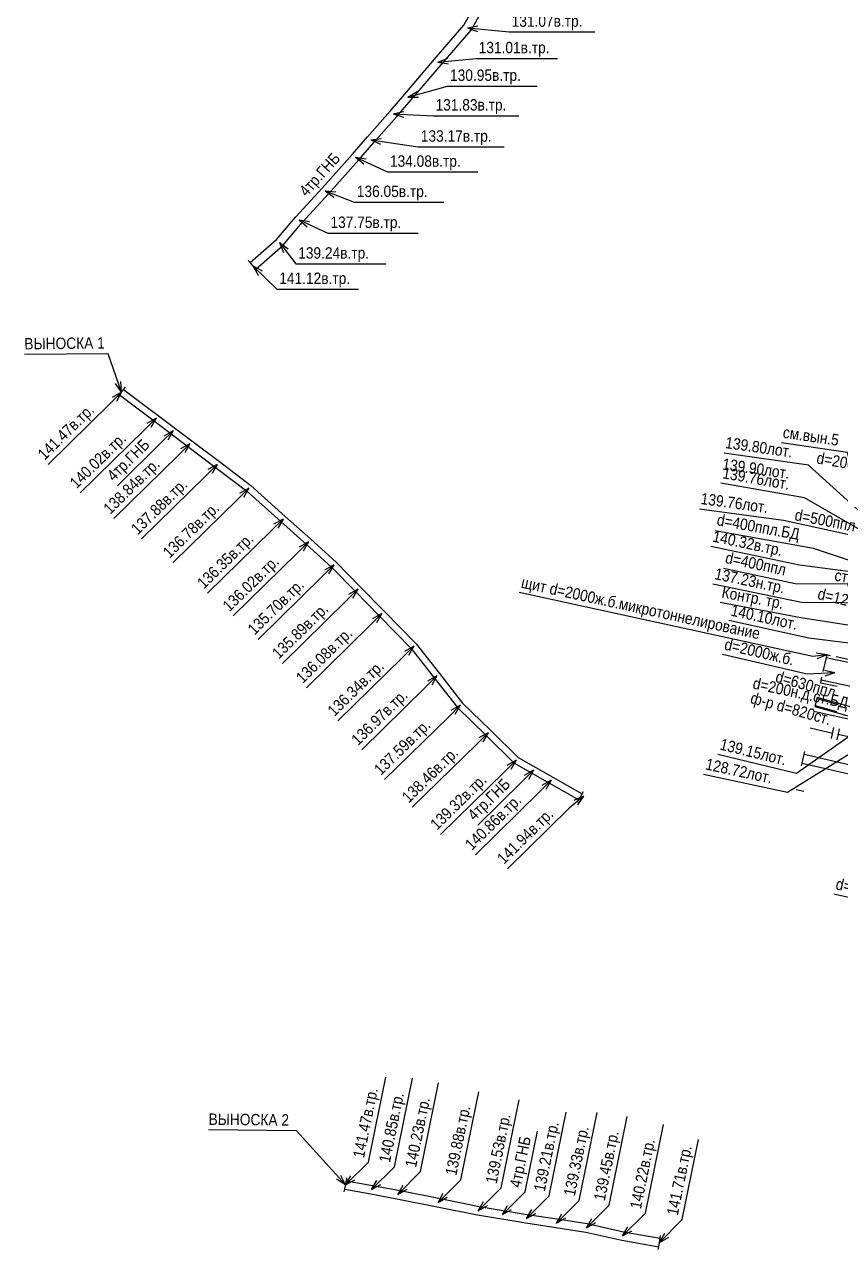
# Model space of a CAD drawing. Header units: metres. Extents: x -3947 to -3704, y 4976 to 6609.
# Drawn here: x -3921.8 to -3850.2, y 5271.1 to 5378.4 of the extents above; entities that cross this region are included whole.
import ezdxf
from ezdxf.enums import TextEntityAlignment as Align

# ---------------------------------------------------------------- set-up
doc = ezdxf.new("R2010")
doc.units = ezdxf.units.M
doc.header["$MEASUREMENT"] = 0
for name, color, linetype, lineweight in [('Водопровод', 7, 'Continuous', 25), ('Водосток', 7, 'Continuous', 25), ('Газопровод', 7, 'Continuous', 25), ('Кабели', 7, 'Continuous', 25), ('Кабель электрический', 7, 'Continuous', 25), ('Канализация самотёчная', 7, 'Continuous', 25), ('Промводопровод', 7, 'Continuous', 25)]:
    doc.layers.add(name, color=color, linetype=linetype, lineweight=lineweight)
doc.styles.add('Style-RUSSIAN_1251', font='RUSSIAN_1251.shx')
doc.styles.add('Style-RUSSIAN_1251 I 0.00000', font='RUSSIAN_1251.shx')

msp = doc.modelspace()

# ---------------------------------------------------------------- linework, layer by layer
at = {"layer": 'Водопровод', "linetype": 'Continuous', "flags": 128}
msp.add_lwpolyline([(-3837.93, 5328.95), (-3853.84, 5331.03), (-3861.61, 5332.67)], dxfattribs=at)
at = {"layer": 'Водосток', "linetype": 'Continuous'}
for p, q in [((-3852.32, 5319.35), (-3850.45, 5318.82)), ((-3852.46, 5318.73), (-3850.6, 5318.21))]:
    msp.add_line(p, q, dxfattribs=at)
at = {"layer": 'Водосток', "linetype": 'Continuous', "flags": 128}
for points in [[(-3845.65, 5333.12), (-3853.06, 5339.81), (-3860.45, 5340.86)], [(-3846.44, 5332.94), (-3853.39, 5336.93), (-3860.72, 5338.21)], [(-3844.96, 5332.7), (-3855.24, 5334.94), (-3862.61, 5335.95)], [(-3848.74, 5331.22), (-3852.62, 5332.49), (-3861.22, 5334.05)], [(-3846.84, 5329.36), (-3854.21, 5329.41), (-3860.51, 5330.74)], [(-3848.57, 5324.08), (-3853.03, 5324.65), (-3860.02, 5326.19)], [(-3852.3, 5319.44), (-3852.48, 5318.64), (-3847.81, 5317.33), (-3847.59, 5318.12), (-3852.3, 5319.44)], [(-3847.22, 5317.59), (-3854.11, 5312.77), (-3860.99, 5314.45)], [(-3827.36, 5304.58), (-3841.4, 5300.07), (-3850.83, 5302.2)]]:
    msp.add_lwpolyline(points, dxfattribs=at)
at = {"layer": 'Газопровод', "linetype": 'Continuous'}
for p, q in [((-3852.57, 5318.23), (-3849.56, 5317.57)), ((-3851.04, 5315.84), (-3850.82, 5316.81)), ((-3852.9, 5316.77), (-3850.93, 5316.32)), ((-3850.55, 5315.73), (-3850.33, 5316.7)), ((-3850.44, 5316.21), (-3846.5, 5315.32))]:
    msp.add_line(p, q, dxfattribs=at)
at = {"layer": 'Газопровод', "linetype": 'Continuous', "flags": 128}
msp.add_lwpolyline([(-3843.41, 5324.8), (-3853.73, 5326.42), (-3860.8, 5327.76)], dxfattribs=at)
at = {"layer": 'Кабели', "linetype": 'Continuous'}
msp.add_line((-3854.12, 5311.38), (-3853.46, 5311.23), dxfattribs=at)
at = {"layer": 'Кабель электрический', "linetype": 'Continuous'}
for p, q in [((-3882.94, 5378.13), (-3882.02, 5378.29)), ((-3882.94, 5378.13), (-3882.07, 5377.8)), ((-3885.53, 5375.12), (-3884.66, 5375.46)), ((-3885.53, 5375.12), (-3884.61, 5374.96)), ((-3888.16, 5372.06), (-3887.36, 5372.55)), ((-3888.16, 5372.06), (-3887.23, 5372.06)), ((-3889.45, 5370.58), (-3888.54, 5370.79)), ((-3889.45, 5370.58), (-3888.56, 5370.29)), ((-3891.42, 5368.32), (-3890.49, 5368.44)), ((-3891.42, 5368.32), (-3890.57, 5367.94)), ((-3892.75, 5366.8), (-3892.04, 5366.2)), ((-3892.75, 5366.8), (-3891.83, 5366.65)), ((-3895.41, 5363.84), (-3894.66, 5363.28)), ((-3895.41, 5363.84), (-3894.48, 5363.75)), ((-3897.7, 5361.3), (-3896.99, 5360.7)), ((-3897.7, 5361.3), (-3896.78, 5361.15)), ((-3899.41, 5359.31), (-3899.07, 5358.44)), ((-3899.41, 5359.31), (-3898.67, 5358.75)), ((-3902, 5357.56), (-3902.16, 5357.74)), ((-3901.5, 5356.99), (-3902, 5357.56)), ((-3901.75, 5357.27), (-3901.28, 5356.46)), ((-3901.75, 5357.27), (-3900.93, 5356.82)), ((-3901.34, 5356.8), (-3901.5, 5356.99)), ((-3913.26, 5346.19), (-3913.8, 5346.96)), ((-3913.26, 5346.19), (-3913.33, 5347.12)), ((-3913.26, 5346.19), (-3914.08, 5345.73)), ((-3913.26, 5346.19), (-3913.72, 5345.38)), ((-3913.59, 5345.75), (-3913.44, 5345.95)), ((-3913.44, 5345.95), (-3913.08, 5346.43)), ((-3913.08, 5346.43), (-3912.93, 5346.63)), ((-3910.23, 5343.92), (-3911.05, 5343.46)), ((-3910.23, 5343.92), (-3910.69, 5343.11)), ((-3908.75, 5342.8), (-3909.57, 5342.34)), ((-3908.75, 5342.8), (-3909.21, 5341.99)), ((-3907.27, 5341.68), (-3908.09, 5341.22)), ((-3907.27, 5341.68), (-3907.73, 5340.87)), ((-3904.87, 5339.87), (-3905.69, 5339.41)), ((-3904.87, 5339.87), (-3905.33, 5339.06)), ((-3902.11, 5337.78), (-3902.93, 5337.32)), ((-3902.11, 5337.78), (-3902.57, 5336.97)), ((-3899.11, 5335.08), (-3899.93, 5334.62)), ((-3899.11, 5335.08), (-3899.57, 5334.27)), ((-3896.88, 5333.08), (-3897.7, 5332.62)), ((-3896.88, 5333.08), (-3897.34, 5332.27)), ((-3894.65, 5331.07), (-3895.47, 5330.61)), ((-3894.65, 5331.07), (-3895.11, 5330.26)), ((-3892.55, 5328.93), (-3893.37, 5328.47)), ((-3892.55, 5328.93), (-3893.01, 5328.12)), ((-3890.45, 5326.79), (-3891.27, 5326.33)), ((-3890.45, 5326.79), (-3890.91, 5325.98)), ((-3887.65, 5323.93), (-3888.47, 5323.47)), ((-3887.65, 5323.93), (-3888.11, 5323.12)), ((-3885.62, 5321.34), (-3886.44, 5320.88)), ((-3885.62, 5321.34), (-3886.08, 5320.53)), ((-3883.59, 5318.75), (-3884.41, 5318.29)), ((-3883.59, 5318.75), (-3884.05, 5317.94)), ((-3881.13, 5316.35), (-3881.95, 5315.89)), ((-3881.13, 5316.35), (-3881.59, 5315.54)), ((-3853.42, 5314.46), (-3853.37, 5314.71)), ((-3878.68, 5313.94), (-3879.5, 5313.48)), ((-3878.68, 5313.94), (-3879.14, 5313.13)), ((-3853.66, 5313.44), (-3853.6, 5313.68)), ((-3853.6, 5313.68), (-3853.42, 5314.46)), ((-3877.14, 5313.07), (-3877.96, 5312.61)), ((-3877.14, 5313.07), (-3877.6, 5312.25)), ((-3875.6, 5312.19), (-3876.42, 5311.73)), ((-3875.6, 5312.19), (-3876.06, 5311.38)), ((-3872.78, 5310.8), (-3873.63, 5310.4)), ((-3873.31, 5310.25), (-3873.18, 5310.47)), ((-3872.78, 5310.8), (-3873.3, 5310.02)), ((-3873.18, 5310.47), (-3872.89, 5310.99)), ((-3872.89, 5310.99), (-3872.76, 5311.21)), ((-3893.62, 5276.71), (-3894.41, 5277.21)), ((-3893.62, 5276.71), (-3894.04, 5277.54)), ((-3893.69, 5276.34), (-3893.56, 5277.08)), ((-3893.62, 5276.71), (-3893.16, 5277.52)), ((-3893.62, 5276.71), (-3892.81, 5277.17)), ((-3893.56, 5277.08), (-3893.51, 5277.33)), ((-3891.34, 5276.3), (-3890.88, 5277.11)), ((-3893.74, 5276.1), (-3893.69, 5276.34)), ((-3891.34, 5276.3), (-3890.53, 5276.76)), ((-3889.05, 5275.88), (-3888.59, 5276.69)), ((-3889.05, 5275.88), (-3888.24, 5276.34)), ((-3885.52, 5275.17), (-3885.06, 5275.98)), ((-3885.52, 5275.17), (-3884.71, 5275.63)), ((-3881.99, 5274.45), (-3881.53, 5275.26)), ((-3879.88, 5274.11), (-3879.42, 5274.92)), ((-3881.99, 5274.45), (-3881.18, 5274.91)), ((-3879.88, 5274.11), (-3879.07, 5274.56)), ((-3877.77, 5273.76), (-3877.31, 5274.57)), ((-3877.77, 5273.76), (-3876.96, 5274.22)), ((-3875.14, 5273.36), (-3874.68, 5274.17)), ((-3875.14, 5273.36), (-3874.33, 5273.82)), ((-3872.51, 5272.95), (-3872.05, 5273.76)), ((-3872.51, 5272.95), (-3871.7, 5273.41)), ((-3869.34, 5272.24), (-3868.88, 5273.05)), ((-3869.34, 5272.24), (-3868.53, 5272.7)), ((-3866.18, 5271.3), (-3866.05, 5272.04)), ((-3866.11, 5271.67), (-3865.65, 5272.48)), ((-3866.11, 5271.67), (-3865.3, 5272.13)), ((-3866.05, 5272.04), (-3866.01, 5272.29)), ((-3866.22, 5271.05), (-3866.18, 5271.3))]:
    msp.add_line(p, q, dxfattribs=at)
at = {"layer": 'Кабель электрический', "linetype": 'Continuous', "flags": 128}
for points in [[(-3902, 5357.56), (-3899.68, 5359.58), (-3897.98, 5361.55), (-3895.69, 5364.09), (-3893.03, 5367.05), (-3891.7, 5368.57), (-3889.73, 5370.83), (-3888.44, 5372.31), (-3885.82, 5375.37), (-3883.25, 5378.35), (-3881.76, 5381.05), (-3880.24, 5383.76), (-3878.55, 5386.94), (-3876.85, 5390.12), (-3874.69, 5393.76), (-3874.21, 5395.96), (-3873.56, 5398.89), (-3872.85, 5402.1), (-3873.2, 5404.66), (-3873.6, 5407.63), (-3874.01, 5410.6)], [(-3901.5, 5356.99), (-3899.14, 5359.05), (-3897.42, 5361.06), (-3895.13, 5363.59), (-3892.47, 5366.55), (-3891.14, 5368.08), (-3889.17, 5370.34), (-3887.88, 5371.82), (-3885.25, 5374.88), (-3882.63, 5377.92), (-3881.1, 5380.68), (-3879.58, 5383.4), (-3877.89, 5386.59), (-3876.19, 5389.75), (-3873.99, 5393.48), (-3873.47, 5395.8), (-3872.82, 5398.73), (-3872.09, 5402.07), (-3872.46, 5404.76), (-3872.86, 5407.73), (-3873.27, 5410.7)], [(-3882.94, 5378.13), (-3879.3, 5377.77), (-3871.78, 5377.77)], [(-3885.53, 5375.12), (-3882.19, 5375.45), (-3875.06, 5375.45)], [(-3888.16, 5372.06), (-3884.7, 5373.03), (-3876.84, 5373.03)], [(-3889.45, 5370.58), (-3885.96, 5370.43), (-3878.45, 5370.43)], [(-3891.42, 5368.32), (-3887.26, 5367.7), (-3879.73, 5367.7)], [(-3892.75, 5366.8), (-3889.96, 5365.5), (-3882.02, 5365.5)], [(-3895.41, 5363.84), (-3892.87, 5362.85), (-3885.01, 5362.85)], [(-3897.7, 5361.3), (-3895.18, 5360.14), (-3887.26, 5360.14)], [(-3899.41, 5359.31), (-3898, 5357.45), (-3890.1, 5357.45)], [(-3901.75, 5357.27), (-3899.66, 5355.23), (-3892.49, 5355.23)], [(-3913.26, 5346.19), (-3914.45, 5349.57), (-3921.77, 5349.49)], [(-3913.26, 5346.19), (-3914.26, 5345.19), (-3919.7, 5339.86)], [(-3913.44, 5345.95), (-3910.41, 5343.68), (-3907.45, 5341.44), (-3905.05, 5339.63), (-3902.3, 5337.55), (-3899.31, 5334.86), (-3897.08, 5332.86), (-3894.86, 5330.85), (-3892.77, 5328.72), (-3890.67, 5326.58), (-3887.88, 5323.73), (-3885.86, 5321.16), (-3883.82, 5318.55), (-3881.34, 5316.14), (-3878.87, 5313.7), (-3875.75, 5311.93), (-3873.18, 5310.47)], [(-3913.08, 5346.43), (-3910.05, 5344.16), (-3907.09, 5341.92), (-3904.69, 5340.11), (-3901.92, 5338.01), (-3898.91, 5335.3), (-3896.68, 5333.3), (-3894.45, 5331.29), (-3892.34, 5329.14), (-3890.24, 5327), (-3887.43, 5324.13), (-3885.39, 5321.53), (-3883.37, 5318.95), (-3880.92, 5316.56), (-3878.5, 5314.18), (-3875.46, 5312.45), (-3872.89, 5310.99)], [(-3910.23, 5343.92), (-3911.23, 5342.92), (-3916.9, 5337.36)], [(-3908.75, 5342.8), (-3909.75, 5341.8), (-3913.63, 5337.99)], [(-3907.27, 5341.68), (-3908.27, 5340.68), (-3913.95, 5335.11)], [(-3904.87, 5339.87), (-3905.87, 5338.87), (-3911.52, 5333.33)], [(-3902.11, 5337.78), (-3903.11, 5336.78), (-3908.73, 5331.27)], [(-3899.11, 5335.08), (-3900.11, 5334.08), (-3905.73, 5328.57)], [(-3896.88, 5333.08), (-3897.88, 5332.08), (-3903.49, 5326.58)], [(-3894.65, 5331.07), (-3895.65, 5330.07), (-3901.3, 5324.53)], [(-3892.55, 5328.93), (-3893.55, 5327.93), (-3899.17, 5322.42)], [(-3890.45, 5326.79), (-3891.45, 5325.79), (-3897.06, 5320.29)], [(-3887.65, 5323.93), (-3888.65, 5322.93), (-3894.3, 5317.39)], [(-3885.62, 5321.34), (-3886.62, 5320.34), (-3892.21, 5314.86)], [(-3883.59, 5318.75), (-3884.59, 5317.75), (-3890.21, 5312.24)], [(-3881.13, 5316.35), (-3882.13, 5315.35), (-3887.78, 5309.81)], [(-3878.68, 5313.94), (-3879.68, 5312.94), (-3885.3, 5307.43)], [(-3853.6, 5313.68), (-3846.42, 5312.03), (-3833.47, 5309.09)], [(-3853.42, 5314.46), (-3846.24, 5312.81), (-3833.29, 5309.87)], [(-3877.14, 5313.07), (-3878.14, 5312.07), (-3882.02, 5308.26)], [(-3875.6, 5312.19), (-3876.6, 5311.19), (-3882.24, 5305.66)], [(-3872.78, 5310.8), (-3874.03, 5309.73), (-3879.43, 5304.43)], [(-3893.62, 5276.71), (-3891.62, 5278.71), (-3890.1, 5286.17)], [(-3891.34, 5276.3), (-3889.34, 5278.3), (-3887.76, 5286.08)], [(-3889.05, 5275.88), (-3887.05, 5277.88), (-3885.47, 5285.66)], [(-3885.52, 5275.17), (-3883.52, 5277.17), (-3881.95, 5284.88)], [(-3881.99, 5274.45), (-3879.99, 5276.45), (-3878.42, 5284.16)], [(-3877.77, 5273.76), (-3875.77, 5275.76), (-3874.28, 5283.08)], [(-3875.14, 5273.36), (-3873.14, 5275.36), (-3871.57, 5283.07)], [(-3872.51, 5272.95), (-3870.51, 5274.95), (-3868.93, 5282.7)], [(-3893.62, 5276.71), (-3897.93, 5281.45), (-3905.64, 5281.53)], [(-3879.88, 5274.11), (-3877.88, 5276.11), (-3876.8, 5281.43)], [(-3869.34, 5272.24), (-3867.34, 5274.24), (-3865.76, 5282.02)], [(-3866.11, 5271.67), (-3864.11, 5273.67), (-3862.68, 5280.7)], [(-3893.56, 5277.08), (-3891.28, 5276.67), (-3888.98, 5276.25), (-3885.45, 5275.54), (-3881.93, 5274.82), (-3877.72, 5274.13), (-3875.09, 5273.73), (-3872.44, 5273.32), (-3869.27, 5272.61), (-3866.05, 5272.04)], [(-3893.69, 5276.34), (-3891.41, 5275.93), (-3889.13, 5275.51), (-3885.6, 5274.8), (-3882.06, 5274.08), (-3877.83, 5273.39), (-3875.2, 5272.99), (-3872.58, 5272.58), (-3869.42, 5271.87), (-3866.18, 5271.3)]]:
    msp.add_lwpolyline(points, dxfattribs=at)
at = {"layer": 'Канализация самотёчная', "linetype": 'Continuous'}
for p, q in [((-3851.45, 5323.17), (-3852.38, 5323.31)), ((-3851.45, 5323.17), (-3852.32, 5322.82)), ((-3851.45, 5323.17), (-3851.79, 5321.71)), ((-3851.11, 5323.1), (-3851.45, 5323.17)), ((-3849.15, 5322.68), (-3850.62, 5322.99)), ((-3851.9, 5321.22), (-3852.01, 5320.73)), ((-3850.75, 5321.61), (-3851.66, 5321.81)), ((-3850.75, 5321.61), (-3851.63, 5321.31)), ((-3852.01, 5320.73), (-3850.54, 5320.42))]:
    msp.add_line(p, q, dxfattribs=at)
at = {"layer": 'Канализация самотёчная', "linetype": 'Continuous', "flags": 128}
for points in [[(-3848.47, 5336.35), (-3849.63, 5340.92), (-3855.41, 5341.77)], [(-3851.45, 5323.17), (-3852.66, 5323.03), (-3878.4, 5328.63)], [(-3850.75, 5321.61), (-3853.17, 5321.48), (-3860.59, 5323.21)], [(-3851.51, 5322.93), (-3840.81, 5320.66)], [(-3851.95, 5320.98), (-3841.27, 5318.71)], [(-3841.04, 5319.69), (-3854.89, 5311.11), (-3862.24, 5312.7)]]:
    msp.add_lwpolyline(points, dxfattribs=at)
at = {"layer": 'Промводопровод', "linetype": 'Continuous', "flags": 128}
msp.add_lwpolyline([(-3838.7, 5327.64), (-3853.65, 5327.75), (-3861.44, 5329.38)], dxfattribs=at)

# ---------------------------------------------------------------- texts
at = {"layer": 'Водопровод', "linetype": 'Continuous', "style": 'Style-RUSSIAN_1251', "width": 0.9}
for s, rotation, p in [('140.32в.тр.', 348.0773, (-3861.31, 5334.09)), ('стр.ф-р d=630', 350.5339, (-3850.66, 5330.67))]:
    msp.add_text(s, height=1, rotation=rotation, dxfattribs=at).set_placement(p, align=Align.TOP_LEFT)
at = {"layer": 'Водосток', "linetype": 'Continuous', "style": 'Style-RUSSIAN_1251', "width": 0.9}
for s, rotation, p in [('139.80лот.', 351.9133, (-3860.25, 5342.29)), ('139.90лот.', 351.9133, (-3860.51, 5340.41)), ('139.76лот.', 350.0968, (-3860.47, 5339.64)), ('139.76лот.', 352.1959, (-3862.41, 5337.39)), ('d=400ппл.БД', 349.7286, (-3860.96, 5335.53)), ('d=400ппл', 348.0963, (-3860.2, 5332.21)), ('140.10лот.', 347.623, (-3859.71, 5327.6)), ('139.15лот.', 346.2182, (-3860.65, 5315.86)), ('d=200чуг.Б.Д.', 347.2507, (-3850.51, 5303.62))]:
    msp.add_text(s, height=1, rotation=rotation, dxfattribs=at).set_placement(p, align=Align.TOP_LEFT)
at = {"layer": 'Водосток', "linetype": 'Continuous', "width": 0.9}
for s, rotation, style, p in [('d=200чуг', 349.837, 'Style-RUSSIAN_1251 I 0.00000', (-3852.4, 5339.97)), ('d=500ппл', 349.143, 'Style-RUSSIAN_1251 I 0.00000', (-3854.32, 5334.98)), ('d=630ппл', 344.299, 'Style-RUSSIAN_1251 I 0.00000', (-3856.02, 5320.83)), ('ф-р d=820ст.', 344.299, 'Style-RUSSIAN_1251', (-3858.22, 5318.97))]:
    msp.add_text(s, height=1, rotation=rotation, dxfattribs=dict(at, style=style)).set_placement(p)
at = {"layer": 'Газопровод', "linetype": 'Continuous', "style": 'Style-RUSSIAN_1251', "width": 0.899998}
msp.add_text('Контр. тр.', height=1, rotation=349.276, dxfattribs=at).set_placement((-3860.53, 5329.19), align=Align.TOP_LEFT)
msp.add_text('d=200н.д.ст.БД', height=1, rotation=347.928, dxfattribs=at).set_placement((-3858, 5320.23))
at = {"layer": 'Кабель электрический', "linetype": 'Continuous', "style": 'Style-RUSSIAN_1251', "width": 0.9}
for s, p in [('131.07в.тр.', (-3879.07, 5379.22)), ('131.01в.тр.', (-3881.96, 5376.9)), ('130.95в.тр.', (-3884.47, 5374.48)), ('131.83в.тр.', (-3885.74, 5371.88)), ('133.17в.тр.', (-3887.03, 5369.15)), ('134.08в.тр.', (-3889.74, 5366.95)), ('136.05в.тр.', (-3892.64, 5364.3)), ('137.75в.тр.', (-3894.95, 5361.59)), ('139.24в.тр.', (-3897.78, 5358.9)), ('141.12в.тр.', (-3899.44, 5356.68))]:
    msp.add_text(s, height=1, dxfattribs=at).set_placement(p, align=Align.TOP_LEFT)
at = {"layer": 'Кабель электрический', "linetype": 'Continuous', "style": 'Style-RUSSIAN_1251 I 0.00000', "width": 0.9}
msp.add_text('4тр.ГНБ', height=1, rotation=47.963, dxfattribs=at).set_placement((-3897.05, 5363.27))
at = {"layer": 'Кабель электрический', "linetype": 'Continuous', "style": 'Style-RUSSIAN_1251', "width": 0.9}
for s, rotation, p in [('ВЫНОСКА 1', 0.6423, (-3921.79, 5350.94)), ('141.47в.тр.', 44.4595, (-3920.71, 5340.9)), ('140.02в.тр.', 44.4595, (-3917.91, 5338.4)), ('4тр.ГНБ', 44.4595, (-3914.65, 5339.03)), ('138.84в.тр.', 44.4595, (-3914.96, 5336.15)), ('137.88в.тр.', 44.4595, (-3912.54, 5334.36)), ('136.78в.тр.', 44.4595, (-3909.75, 5332.3)), ('136.35в.тр.', 44.4595, (-3906.74, 5329.61)), ('136.02в.тр.', 44.4595, (-3904.51, 5327.61)), ('135.70в.тр.', 44.4595, (-3902.31, 5325.57)), ('135.89в.тр.', 44.4595, (-3900.18, 5323.46)), ('136.08в.тр.', 44.4595, (-3898.08, 5321.32)), ('136.34в.тр.', 44.4595, (-3895.31, 5318.43)), ('136.97в.тр.', 44.4595, (-3893.23, 5315.89)), ('137.59в.тр.', 44.4595, (-3891.23, 5313.27)), ('138.46в.тр.', 44.4595, (-3888.79, 5310.85)), ('139.32в.тр.', 44.4595, (-3886.31, 5308.47)), ('4тр.ГНБ', 44.4595, (-3883.04, 5309.29)), ('140.86в.тр.', 44.4595, (-3883.26, 5306.69)), ('141.94в.тр.', 44.4595, (-3880.45, 5305.47)), ('141.47в.тр.', 78.4717, (-3893, 5279.22)), ('140.85в.тр.', 78.4717, (-3890.72, 5278.81)), ('140.23в.тр.', 78.4717, (-3888.43, 5278.39)), ('ВЫНОСКА 2', 359.3998, (-3905.63, 5282.98)), ('139.88в.тр.', 78.4717, (-3884.9, 5277.68)), ('139.53в.тр.', 78.4717, (-3881.37, 5276.96)), ('139.21в.тр.', 78.4717, (-3877.15, 5276.27)), ('139.33в.тр.', 78.4717, (-3874.52, 5275.87)), ('4тр.ГНБ', 78.4717, (-3879.26, 5276.62)), ('139.45в.тр.', 78.4717, (-3871.89, 5275.46)), ('140.22в.тр.', 78.4717, (-3868.72, 5274.75)), ('141.71в.тр.', 78.4717, (-3865.49, 5274.18))]:
    msp.add_text(s, height=1, rotation=rotation, dxfattribs=at).set_placement(p, align=Align.TOP_LEFT)
at = {"layer": 'Канализация самотёчная', "linetype": 'Continuous', "style": 'Style-RUSSIAN_1251', "width": 0.899998}
for s, rotation, p in [('см.вын.5', 351.6198, (-3855.2, 5343.2)), ('щит d=2000ж.б.микротоннелирование', 347.7228, (-3878.09, 5330.05)), ('d=2000ж.б.', 346.8595, (-3860.26, 5324.62)), ('128.72лот.', 347.7554, (-3861.93, 5314.12))]:
    msp.add_text(s, height=1, rotation=rotation, dxfattribs=at).set_placement(p, align=Align.TOP_LEFT)
at = {"layer": 'Промводопровод', "linetype": 'Continuous', "style": 'Style-RUSSIAN_1251', "width": 0.899998}
msp.add_text('137.23н.тр.', height=1, rotation=348.187, dxfattribs=at).set_placement((-3861.14, 5330.8), align=Align.TOP_LEFT)
msp.add_text('d=1200ст.пром.', height=1, rotation=346.6697, dxfattribs=at).set_placement((-3852.32, 5328.08))

doc.saveas('drawing.dxf')
